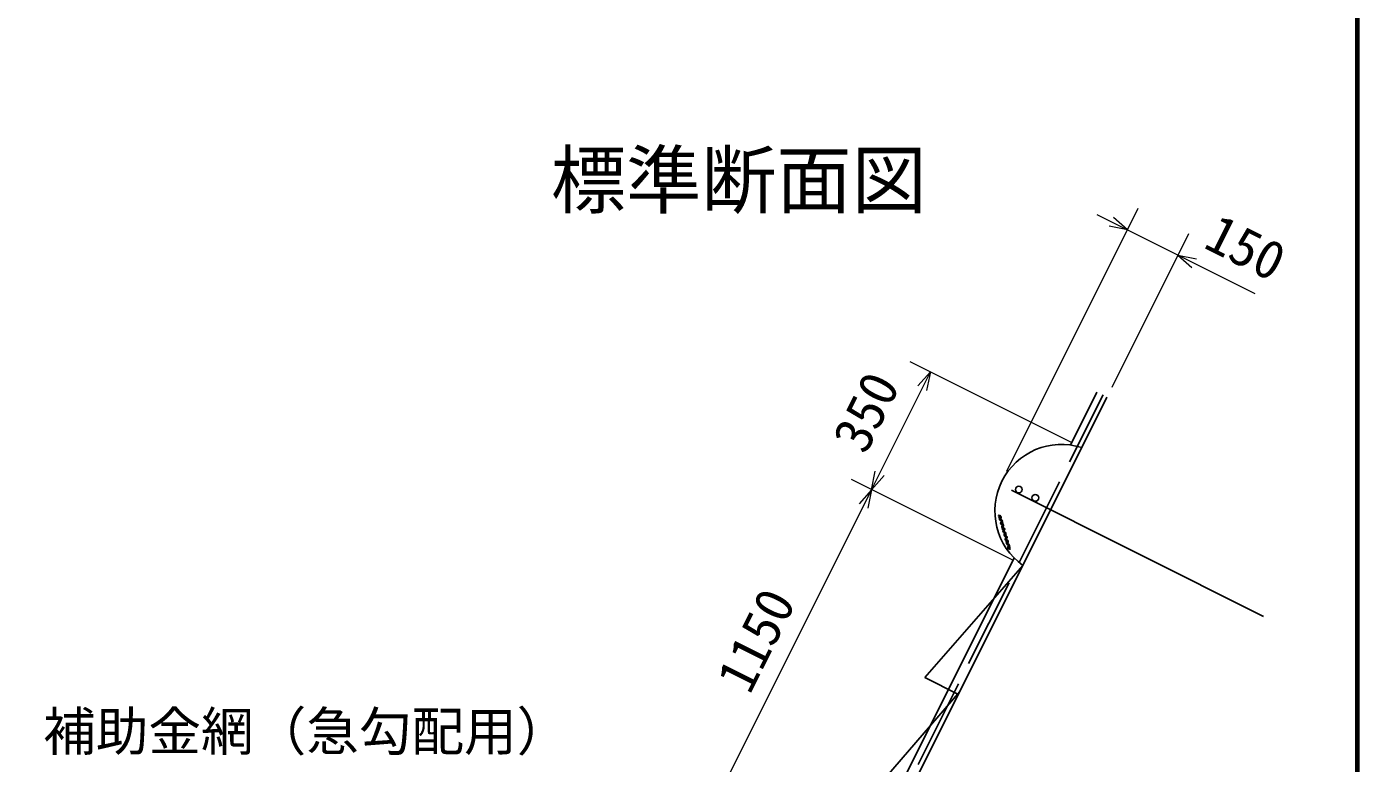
# Model space of a CAD drawing. Units: millimetres, scale not verified. Extents: x 400 to 16400, y 400 to 11650.
# Drawn here: x 12861 to 16400, y 4066 to 6025 of the extents above; entities that cross this region are included whole.
import ezdxf
from ezdxf.enums import TextEntityAlignment as Align

# ---------------------------------------------------------------- set-up
doc = ezdxf.new("R2010")
doc.units = ezdxf.units.MM
doc.header["$LTSCALE"] = 40
doc.linetypes.add('DASHED', pattern=[7.5, 6, -1.5])
for name, color, linetype, lineweight in [('C-STR', 1, 'Continuous', 25), ('C-STR-DIM', 1, 'Continuous', 13), ('C-STR-HTXT', 1, 'Continuous', 13), ('C-TTL', 2, 'Continuous', 70)]:
    doc.layers.add(name, color=color, linetype=linetype, lineweight=lineweight)
doc.layers.add('C-TTL-TXT', color=7, linetype='Continuous')
doc.styles.add('ＭＳ ゴシック', font='')
doc.styles.get('ＭＳ ゴシック').set_extended_font_data('MS Gothic')

msp = doc.modelspace()

# ---------------------------------------------------------------- linework, layer by layer
at = {"layer": 'C-STR', "linetype": 'DASHED'}
msp.add_line((13487.86, 575.14), (15723.54, 5046.5), dxfattribs=at)
at = {"layer": 'C-STR', "color": 7}
for p, q in [((13497.95, 567.8), (15734.02, 5039.94)), ((15636.81, 4912.6), (15707.19, 5053.35)), ((15479.66, 4792.64), (16150.48, 4457.23)), ((14965.99, 3570.96), (15486.88, 4612.73))]:
    msp.add_line(p, q, dxfattribs=at)
at = {"layer": 'C-STR', "color": 6}
for p, q in [((15445.12, 4725.68), (15447.55, 4726.05)), ((15445.12, 4725.68), (15445.42, 4724.65)), ((15449.86, 4721.56), (15446.54, 4723.29)), ((15450.87, 4724.31), (15447.55, 4726.05)), ((15447.97, 4715.95), (15448.56, 4713.9)), ((15448.17, 4717.69), (15450.04, 4720.94)), ((15453, 4710.81), (15449.68, 4712.54)), ((15450.51, 4715.92), (15452.38, 4719.17)), ((15454.01, 4713.56), (15450.69, 4715.3)), ((15451.31, 4706.94), (15453.18, 4710.19)), ((15452.58, 4720.91), (15451.99, 4722.96)), ((15453.66, 4705.17), (15455.52, 4708.42)), ((15455.73, 4710.16), (15455.13, 4712.21)), ((15451.11, 4705.2), (15451.71, 4703.15)), ((15456.14, 4700.06), (15452.82, 4701.79)), ((15457.16, 4702.81), (15453.84, 4704.55)), ((15454.25, 4694.45), (15454.85, 4692.4)), ((15454.46, 4696.19), (15456.32, 4699.44)), ((15459.28, 4689.31), (15455.96, 4691.04)), ((15456.8, 4694.42), (15458.66, 4697.67)), ((15460.3, 4692.06), (15456.98, 4693.8)), ((15457.39, 4683.7), (15457.99, 4681.65)), ((15457.6, 4685.44), (15459.46, 4688.69)), ((15458.87, 4699.41), (15458.27, 4701.46)), ((15462.28, 4678.52), (15459.1, 4680.29)), ((15459.94, 4683.67), (15461.8, 4686.92)), ((15463.44, 4681.31), (15460.12, 4683.05)), ((15460.53, 4672.95), (15461.13, 4670.9)), ((15460.74, 4674.69), (15462.45, 4677.9)), ((15462.01, 4688.66), (15461.41, 4690.71)), ((15463.08, 4672.92), (15464.95, 4676.17)), ((15466.58, 4670.56), (15463.26, 4672.3)), ((15465.15, 4677.91), (15464.55, 4679.96)), ((15465.56, 4667.81), (15462.25, 4669.54)), ((15463.68, 4662.2), (15464.27, 4660.15)), ((15463.88, 4663.94), (15465.75, 4667.19)), ((15468.71, 4657.06), (15465.39, 4658.79)), ((15466.22, 4662.17), (15468.09, 4665.42)), ((15469.72, 4659.81), (15466.4, 4661.55)), ((15466.82, 4651.45), (15467.42, 4649.4)), ((15467.02, 4653.19), (15468.89, 4656.44)), ((15468.29, 4667.16), (15467.7, 4669.21)), ((15471.85, 4646.31), (15468.53, 4648.04)), ((15469, 4656.88), (15468.99, 4656.85)), ((15468.99, 4656.85), (15469.24, 4656.87)), ((15469.24, 4656.87), (15468.99, 4656.85)), ((15468.99, 4656.85), (15469, 4656.82)), ((15469.01, 4656.91), (15469, 4656.88)), ((15469, 4656.88), (15469.24, 4656.87)), ((15469.24, 4656.87), (15469, 4656.88)), ((15469, 4656.82), (15469.24, 4656.87)), ((15469.24, 4656.87), (15469, 4656.82)), ((15469, 4656.82), (15469.01, 4656.79)), ((15469.04, 4656.94), (15469.01, 4656.91)), ((15469.01, 4656.91), (15469.24, 4656.87)), ((15469.24, 4656.87), (15469.01, 4656.91)), ((15469.01, 4656.79), (15469.24, 4656.87)), ((15469.24, 4656.87), (15469.01, 4656.79)), ((15469.01, 4656.79), (15469.03, 4656.76)), ((15469.03, 4656.76), (15469.24, 4656.87)), ((15469.24, 4656.87), (15469.03, 4656.76)), ((15469.03, 4656.76), (15469.05, 4656.74)), ((15469.06, 4656.95), (15469.04, 4656.94)), ((15469.04, 4656.94), (15469.24, 4656.87)), ((15469.24, 4656.87), (15469.04, 4656.94)), ((15469.05, 4656.74), (15469.24, 4656.87)), ((15469.24, 4656.87), (15469.05, 4656.74)), ((15469.05, 4656.74), (15469.08, 4656.72)), ((15469.09, 4656.97), (15469.06, 4656.95)), ((15469.06, 4656.95), (15469.24, 4656.87)), ((15469.24, 4656.87), (15469.06, 4656.95)), ((15469.08, 4656.72), (15469.24, 4656.87)), ((15469.24, 4656.87), (15469.08, 4656.72)), ((15469.08, 4656.72), (15469.11, 4656.72)), ((15469.13, 4656.97), (15469.09, 4656.97)), ((15469.09, 4656.97), (15469.24, 4656.87)), ((15469.24, 4656.87), (15469.09, 4656.97)), ((15469.11, 4656.72), (15469.24, 4656.87)), ((15469.24, 4656.87), (15469.11, 4656.72)), ((15469.11, 4656.72), (15469.15, 4656.72)), ((15469.16, 4656.96), (15469.13, 4656.97)), ((15469.13, 4656.97), (15469.24, 4656.87)), ((15469.24, 4656.87), (15469.13, 4656.97)), ((15469.15, 4656.72), (15469.24, 4656.87)), ((15469.24, 4656.87), (15469.15, 4656.72)), ((15469.15, 4656.72), (15469.18, 4656.73)), ((15469.19, 4656.95), (15469.16, 4656.96)), ((15469.16, 4656.96), (15469.24, 4656.87)), ((15469.24, 4656.87), (15469.16, 4656.96)), ((15469.18, 4656.73), (15469.24, 4656.87)), ((15469.24, 4656.87), (15469.18, 4656.73)), ((15469.18, 4656.73), (15469.2, 4656.75)), ((15469.21, 4656.93), (15469.19, 4656.95)), ((15469.19, 4656.95), (15469.24, 4656.87)), ((15469.24, 4656.87), (15469.19, 4656.95)), ((15469.2, 4656.75), (15469.24, 4656.87)), ((15469.24, 4656.87), (15469.2, 4656.75)), ((15469.2, 4656.75), (15469.23, 4656.78)), ((15469.23, 4656.9), (15469.21, 4656.93)), ((15469.21, 4656.93), (15469.24, 4656.87)), ((15469.24, 4656.87), (15469.21, 4656.93)), ((15469.24, 4656.87), (15469.23, 4656.9)), ((15469.23, 4656.78), (15469.24, 4656.87)), ((15469.24, 4656.87), (15469.23, 4656.78)), ((15469.23, 4656.78), (15469.24, 4656.81)), ((15469.24, 4656.81), (15469.24, 4656.87)), ((15469.24, 4656.87), (15469.24, 4656.81)), ((15469.24, 4656.84), (15469.24, 4656.87)), ((15469.24, 4656.81), (15469.24, 4656.84)), ((15469.37, 4651.42), (15471.23, 4654.67)), ((15472.87, 4649.06), (15469.55, 4650.8)), ((15469.96, 4640.7), (15470.59, 4638.66)), ((15470.17, 4642.44), (15472.03, 4645.69)), ((15471.44, 4656.41), (15470.84, 4658.46)), ((15475.4, 4635.34), (15471.67, 4637.29)), ((15472.51, 4640.67), (15474.37, 4643.92)), ((15476.85, 4637.87), (15472.69, 4640.05)), ((15474.58, 4645.66), (15473.98, 4647.71)), ((15475.4, 4635.34), (15476.85, 4637.87)), ((15249.51, 4294.52), (15510.42, 4592.72)), ((15338.95, 4249.8), (15249.51, 4294.52)), ((15078.09, 3951.69), (15342.84, 4257.58))]:
    msp.add_line(p, q, dxfattribs=at)
at = {"layer": 'C-STR', "color": 7}
for centre in [(15499.54, 4794.26), (15543.47, 4772.01)]:
    msp.add_circle(centre, 9, dxfattribs=at)
at = {"layer": 'C-STR', "color": 6}
for centre, radius in [((15448.04, 4720.69), 1.64), ((15455.65, 4705.41), 1.64), ((15457.47, 4688.44), 1.64), ((15465.08, 4673.16), 1.64), ((15466.89, 4656.19), 1.64), ((15469.12, 4656.84), 0.125), ((15474.5, 4640.91), 1.64)]:
    msp.add_circle(centre, radius, dxfattribs=at)
at = {"layer": 'C-STR', "color": 7}
msp.add_arc((15612.9, 4737.13), 177.08, 72.23236, 234.63754, dxfattribs=at)
at = {"layer": 'C-STR', "color": 6}
for centre, radius, start, end in [((15447.57, 4725.28), 2.24, 196.29205, 242.41536), ((15450.12, 4716.58), 2.24, 150.16875, 196.29205), ((15450.71, 4714.53), 2.24, 196.29205, 242.41536), ((15449.65, 4721.16), 0.448, 330.16875, 62.41536), ((15450.9, 4715.7), 0.448, 150.16875, 242.41536), ((15449.84, 4722.33), 2.24, 16.29205, 62.41536), ((15450.43, 4720.28), 2.24, 330.16875, 16.29205), ((15452.79, 4710.41), 0.448, 330.16875, 62.41536), ((15452.98, 4711.58), 2.24, 16.29205, 62.41536), ((15453.58, 4709.53), 2.24, 330.16875, 16.29205), ((15453.26, 4705.83), 2.24, 150.16875, 196.29205), ((15453.86, 4703.78), 2.24, 196.29205, 242.41536), ((15454.04, 4704.95), 0.448, 150.16875, 242.41536), ((15456.4, 4695.08), 2.24, 150.16875, 196.29205), ((15457, 4693.03), 2.24, 196.29205, 242.41536), ((15455.93, 4699.66), 0.448, 330.16875, 62.41536), ((15457.19, 4694.2), 0.448, 150.16875, 242.41536), ((15456.12, 4700.83), 2.24, 16.29205, 62.41536), ((15459.54, 4684.33), 2.24, 150.16875, 196.29205), ((15460.14, 4682.28), 2.24, 196.29205, 242.41536), ((15456.72, 4698.78), 2.24, 330.16875, 16.29205), ((15459.07, 4688.91), 0.448, 330.16875, 62.41536), ((15460.33, 4683.44), 0.448, 150.16875, 242.41536), ((15459.26, 4690.08), 2.24, 16.29205, 62.41536), ((15462.68, 4673.58), 2.24, 150.16875, 196.29205), ((15459.86, 4688.03), 2.24, 330.16875, 16.29205), ((15462.06, 4678.13), 0.448, 330.16875, 60.81518), ((15463.47, 4672.69), 0.448, 150.16875, 242.41536), ((15462.4, 4679.33), 2.24, 16.29205, 62.41536), ((15463, 4677.28), 2.24, 330.16875, 16.29205), ((15463.28, 4671.53), 2.24, 196.29205, 242.41536), ((15465.83, 4662.83), 2.24, 150.16875, 196.29205), ((15466.42, 4660.78), 2.24, 196.29205, 242.41536), ((15465.36, 4667.41), 0.448, 330.16875, 62.41536), ((15466.61, 4661.94), 0.448, 150.16875, 242.41536), ((15465.55, 4668.58), 2.24, 16.29205, 62.41536), ((15468.97, 4652.08), 2.24, 150.16875, 196.29205), ((15469.57, 4650.03), 2.24, 196.29205, 242.41536), ((15466.14, 4666.53), 2.24, 330.16875, 16.29205), ((15468.5, 4656.66), 0.448, 330.16875, 62.41536), ((15469.75, 4651.19), 0.448, 150.16875, 242.41536), ((15468.69, 4657.83), 2.24, 16.29205, 62.41536), ((15472.11, 4641.32), 2.24, 150.16875, 196.29205), ((15473.52, 4639.76), 3.12, 200.58807, 231.47899), ((15469.29, 4655.78), 2.24, 330.16875, 16.29205), ((15471.64, 4645.91), 0.448, 330.16875, 62.41536), ((15472.9, 4640.44), 0.448, 150.16875, 242.41536), ((15471.83, 4647.08), 2.24, 16.29205, 62.41536), ((15472.43, 4645.03), 2.24, 330.16875, 16.29205)]:
    msp.add_arc(centre, radius, start, end, dxfattribs=at)
at = {"layer": 'C-STR-DIM'}
for p, q in [((15467.93, 4843.16), (15817.34, 5541.99)), ((16128.14, 5314.66), (15708.07, 5524.69)), ((15788.57, 5484.44), (15739.59, 5494.47)), ((15788.57, 5484.44), (15751.16, 5517.62)), ((15747.44, 5066.77), (15951.51, 5474.91)), ((15922.73, 5417.36), (15960.15, 5384.19)), ((15922.73, 5417.36), (15971.72, 5407.34)), ((15640.11, 4919.19), (15210.78, 5133.85)), ((15107.92, 4793.97), (15264.45, 5107.02)), ((15264.45, 5107.02), (15231.27, 5069.61)), ((15264.45, 5107.02), (15254.42, 5058.03)), ((15483.58, 4606.14), (15054.26, 4820.8)), ((15107.92, 4793.97), (15117.95, 4842.95)), ((15107.92, 4793.97), (15141.1, 4831.38)), ((14593.63, 3765.38), (15107.92, 4793.97)), ((15107.92, 4793.97), (15074.75, 4756.56)), ((15107.92, 4793.97), (15097.9, 4744.98))]:
    msp.add_line(p, q, dxfattribs=at)
at = {"layer": 'C-TTL'}
msp.add_lwpolyline([(400, 400), (16400, 400), (16400, 11480), (400, 11480)], close=True, dxfattribs=at)

# ---------------------------------------------------------------- texts
at = {"layer": 'C-STR-DIM', "color": 7, "style": 'ＭＳ ゴシック'}
for s, rotation, p in [('150', 333.435, (15973.01, 5411.57)), ('350', 63.435, (15119.41, 4870.45)), ('1150', 63.435, (14811.33, 4232.36))]:
    msp.add_text(s, height=102.6, rotation=rotation, dxfattribs=at).set_placement(p, align=Align.BOTTOM_LEFT)
at = {"layer": 'C-STR-HTXT', "color": 7, "style": 'ＭＳ ゴシック'}
msp.add_text('補助金網（急勾配用）', height=102.6, dxfattribs=at).set_placement((12904.73, 4069.5), align=Align.BOTTOM_LEFT)
at = {"layer": 'C-TTL-TXT', "style": 'ＭＳ ゴシック'}
msp.add_text('標準断面図', height=146.6, dxfattribs=at).set_placement((14254.92, 5500.23), align=Align.BOTTOM_LEFT)

doc.saveas('drawing.dxf')
